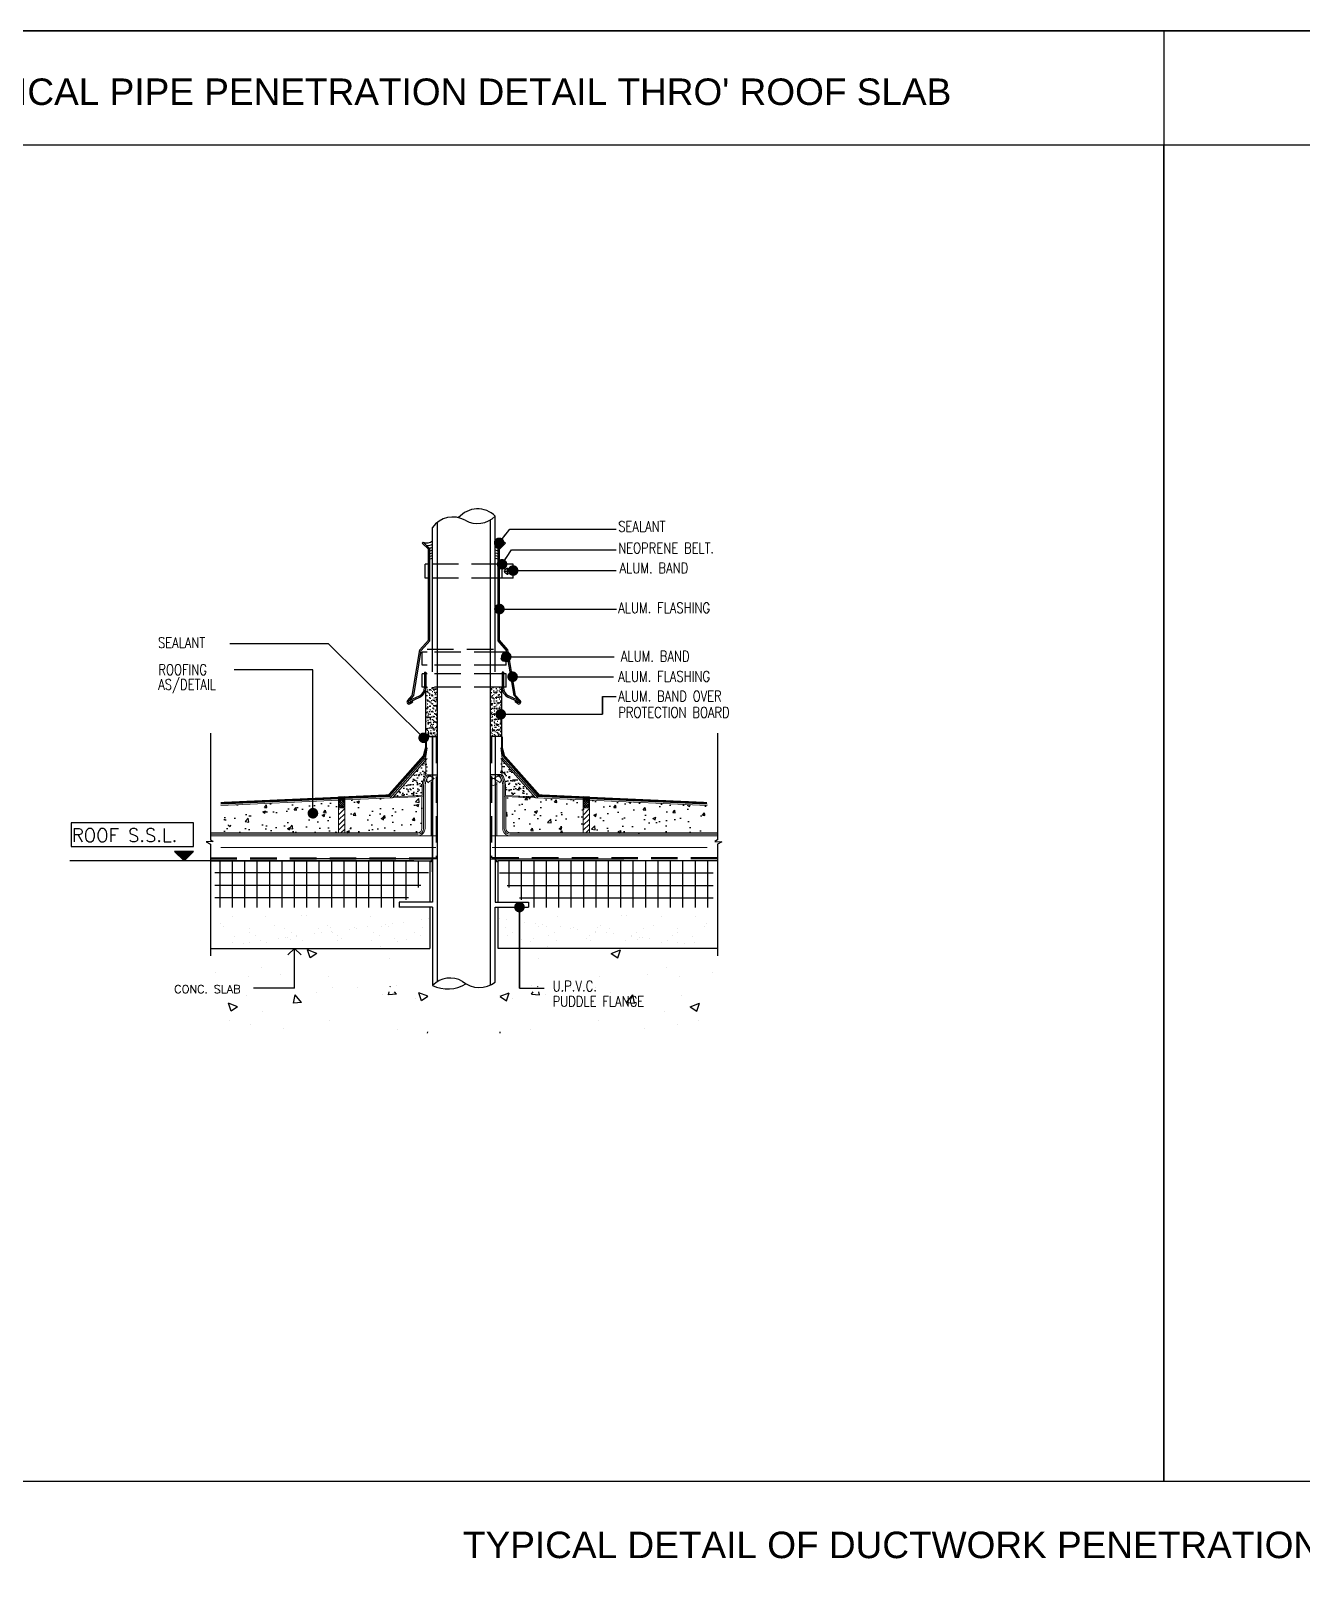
# Model space of a CAD drawing. Header units: centimetres. Extents: x -3657 to 6, y 3 to 2878.
# Drawn here: x -2394 to -1194, y 1417 to 2878 of the extents above; entities that cross this region are included whole.
import ezdxf
from ezdxf.enums import TextEntityAlignment as Align

# ---------------------------------------------------------------- set-up
doc = ezdxf.new("R2010")
doc.units = ezdxf.units.CM
doc.header["$LTSCALE"] = 100
doc.header["$MEASUREMENT"] = 0
for name, pattern in [('CENTER2', [28.575000000000003, 19.05, -3.175, 3.175, -3.175]), ('HIDDEN', [0.375, 0.25, -0.125]), ('PHANTOM', [2.5, 1.25, -0.25, 0.25, -0.25, 0.25, -0.25])]:
    doc.linetypes.add(name, pattern=pattern)
for name, color, linetype in [('1', 7, 'Continuous'), ('A-TEXT-NAME', 2, 'Continuous'), ('ARCUT', 8, 'PHANTOM'), ('CORE', 4, 'Continuous'), ('dim', 8, 'Continuous'), ('FLOOR-253', 253, 'Continuous'), ('GRID', 4, 'CENTER2'), ('HATCH', 8, 'Continuous'), ('PL-BW', 1, 'Continuous'), ('TEXT', 3, 'Continuous'), ('WALL', 2, 'Continuous')]:
    doc.layers.add(name, color=color, linetype=linetype)
doc.styles.add('ART', font='arial.ttf')
doc.styles.add('DIM', font='simplex.shx', dxfattribs={"width": 0.8})
doc.styles.add('HAND1', font='ROMANS.shx', dxfattribs={"height": 0.2})
doc.styles.add('ROMANS', font='romans')
doc.linetypes.add('BATTING', pattern='A,0.0001,-0.1,[134,ltypeshp.shx,S=0.1,R=0,X=-0.1,Y=0],-0.2,[134,ltypeshp.shx,S=0.1,R=180,X=0.1,Y=0],-0.1', length=0.4001)
doc.dimstyles.new('DIM10', dxfattribs={"dimtxt": 0.1, "dimasz": 0.075, "dimexe": 0.05, "dimexo": 0.05, "dimgap": 0.035, "dimtad": 1, "dimdec": 1, "dimlfac": 200, "dimdsep": 46, "dimtxsty": 'DIM', "dimblk": 'ARCHTICK', "dimcen": 0.09, "dimdle": 0.05, "dimclrd": 11, "dimclre": 11, "dimclrt": 4, "dimadec": 0, "dimazin": 0, "dimtfac": 100, "dimtdec": 1, "dimtix": 1, "dimtmove": 2, "dimatfit": 3, "dimldrblk": 'DOT', "dimfxl": 1, "dimtolj": 1, "dimtzin": 0, "dimarcsym": 0})
pattern_1 = [(37.50000000000001, (-1812.066581164763, 2718.852376993412), (-0.2083735257281661, 6.373672943542697), [0, -5.027954829074323, 0, -5.623370532517335, 0, -5.375280656082746]), (7.499999999999999, (-1812.066581164763, 2718.852376993412), (5.854182455022443, 9.335278248042744), [0, -2.712449315684832, 0, -4.531775076205146, 0, -1.736629135042118]), (327.5, (-1816.135255138286, 2718.852376993412), (10.30116092908943, 0.01871938523629656), [0, -1.653932509563922, 0, -5.95415703443012, 0, -7.773482794950434]), (317.5, (-1816.135255138286, 2718.852376993412), (9.943861038334251, 2.903232299389271), [0, -0.826966254781961, 0, -3.903280722570856, 0, -4.46561777582259])]
pattern_2 = [(49.99999999999999, (-1812.066581164763, 2718.852376993412), (27.91293961927391, -2.442065790406059), [2.918704428642215, -32.10574871506437]), (355, (-1812.066581164763, 2718.852376993412), (-5.399655091950356, 29.27235349093416), [2.334963542913773, -25.6845989720515]), (100.4513999999999, (-1809.740502936451, 2718.648871689185), (22.51330525893046, 26.83026992925822), [2.480516997806602, -27.2856878320259]), (46.18420000000002, (-1812.066581164763, 2726.635588803126), (41.53281566736573, -6.441347735287993), [4.378056642963308, -48.15862307259637]), (96.63559999999993, (-1808.605513544753, 2726.098807653435), (36.37338903962287, 37.90882858422193), [3.720775613458088, -40.92852521014098]), (351.1842, (-1812.066581164763, 2726.635588803126), (36.37335944726487, 37.90885699391338), [3.50244531437066, -38.52689845807726]), (21, (-1808.174975259906, 2724.689785850698), (23.22927008674565, -15.6683405231992), [2.918704428642215, -32.10574871506437]), (326.0000000000001, (-1808.174975259906, 2724.689785850698), (9.46887382448095, 28.21998197211136), [2.334963542913772, -25.6845989720515]), (71.4514, (-1806.239203583267, 2723.384089570425), (32.69815342781597, 12.55161585492682), [2.480516997806617, -27.28568783202609]), (37.50000000000001, (-1812.066581164763, 2718.852376993412), (0.4732136475496649, 12.95491687260298), [0, -25.37327049966299, 0, -26.07375956253712, 0, -25.7818891196729]), (7.499999999999999, (-1812.066581164763, 2718.852376993412), (10.23762965297678, 15.3489494690587), [0, -14.86593455655102, 0, -24.78952961393455, 0, -9.826304909762126]), (327.5, (-1820.744862332591, 2718.852376993412), (20.77426544753316, -0.877746720247886), [0, -9.729014762140718, 0, -30.35452605787904, 0, -40.27812111526258]), (317.5, (-1824.636468237448, 2718.852376993412), (22.69530740243349, 3.895691403499816), [0, -12.64771919078293, 0, -20.15851858715557, 0, -28.60330340069371])]
pattern_3 = [(44.99999999999999, (-1812.066581164763, 2718.852376993412), (-2.407808309400804, 2.407808309400805), [])]
pattern_4 = [(44.99999999999999, (-26055.0738959812, 11236.87759279242), (-1.11791100079323, 1.117911000793231), []), (135, (-26055.0738959812, 11236.87759279242), (-1.117911000793231, -1.11791100079323), [])]
pattern_5 = [(217.5, (4159.094801539675, -1062.478018324271), (0.1259867162192168, -3.853647538026317), [0, -3.04, 0, -3.4, 0, -3.25]), (187.5, (4159.094801539675, -1062.478018324271), (-3.539553410535453, -5.644292130459481), [0, -1.64, 0, -2.74, 0, -1.05]), (147.5, (4161.554801539674, -1062.478018324271), (-6.22828372350299, -0.01131810707393065), [0, -1, 0, -3.6, 0, -4.7]), (137.5, (4161.554801539674, -1062.478018324271), (-6.012253209144587, -1.755351129868499), [0, -0.5, 0, -2.36, 0, -2.7])]

# ---------------------------------------------------------------- blocks, each defined once
blk = doc.blocks.new('*X11')
at = {"color": 0}
for p, q in [((-30.6762060232527, 181.9180513519138), (-30.6762060232527, 181.9180513519138)), ((-30.58404635615143, 181.8336025759619), (-30.58404635615143, 181.8336025759619)), ((-30.2586904346521, 182.1983585750154), (-30.2586904346521, 182.1983585750154)), ((-28.97964562798932, 182.192224037625), (-28.97964562798932, 182.192224037625)), ((-28.64598942514732, 181.8738421359357), (-28.64598942514732, 181.8738421359357)), ((-27.62919902070036, 182.2408780288454), (-27.62919902070036, 182.2408780288454)), ((-27.4605515931252, 182.2381589472986), (-27.4605515931252, 182.2381589472986)), ((-26.64526392051432, 181.8566565282623), (-26.64526392051432, 181.8566565282623)), ((-25.13963630278329, 181.8145678316613), (-25.13963630278329, 181.8145678316613)), ((-25.05004095112692, 182.2110455347775), (-25.05004095112692, 182.2110455347775)), ((-24.61504732240895, 181.8124473122843), (-24.61504732240895, 181.8124473122843)), ((-24.46049657274222, 181.903978273332), (-24.46049657274222, 181.903978273332)), ((-24.33551163881154, 181.8054728378034), (-24.33551163881154, 181.8054728378034)), ((-24.2002422966316, 181.9382413987898), (-24.2002422966316, 181.9382413987898)), ((-23.79374990346834, 181.9917571376), (-23.79374990346834, 181.9917571376)), ((-23.11461017342727, 182.0811675792708), (-23.11461017342727, 182.0811675792708)), ((-23.05646683214876, 181.7993383004131), (-23.05646683214876, 181.7993383004131)), ((-22.85435589731665, 182.1154307047285), (-22.85435589731665, 182.1154307047285)), ((-30.22719375559729, 181.2349466905088), (-30.22719375559729, 181.2349466905088)), ((-30.14905272743346, 181.4350043534686), (-30.14905272743346, 181.4350043534686)), ((-29.5837878938914, 181.2294841750349), (-29.5837878938914, 181.2294841750349)), ((-29.58370850604652, 181.6011728539541), (-29.58370850604652, 181.6011728539541)), ((-29.58259416661066, 181.7295653515784), (-29.58259416661066, 181.7295653515784)), ((-29.3728606445933, 181.4668479518674), (-29.3728606445933, 181.4668479518674)), ((-29.17729550072813, 181.2829999138451), (-29.17729550072813, 181.2829999138451)), ((-28.94814894893454, 181.2288121531184), (-28.94814894893454, 181.2288121531184)), ((-28.49815577068707, 181.3724103555158), (-28.49815577068707, 181.3724103555158)), ((-28.27379860968699, 181.7462593677759), (-28.27379860968699, 181.7462593677759)), ((-28.23790149457645, 181.4066734809736), (-28.23790149457645, 181.4066734809736)), ((-28.14832722280048, 181.4178187457952), (-28.14832722280048, 181.4178187457952)), ((-28.05616755569921, 181.3333699698432), (-28.05616755569921, 181.3333699698432)), ((-28.02663757517077, 181.6040023807225), (-28.02663757517077, 181.6040023807225)), ((-27.83140910141318, 181.4601892197839), (-27.83140910141318, 181.4601892197839)), ((-27.81578971371754, 181.4696774786358), (-27.81578971371754, 181.4696774786358)), ((-27.59770234164553, 181.2774661443389), (-27.59770234164553, 181.2774661443389)), ((-27.15226937137212, 181.5495996614546), (-27.15226937137212, 181.5495996614546)), ((-26.99475380302419, 181.7401248303855), (-26.99475380302419, 181.7401248303855)), ((-26.8920150952615, 181.5838627869123), (-26.8920150952615, 181.5838627869123)), ((-26.55310425341305, 181.7722077523104), (-26.55310425341305, 181.7722077523104)), ((-26.48552270209823, 181.6373785257226), (-26.48552270209823, 181.6373785257226)), ((-26.46956664429506, 181.6068319074911), (-26.46956664429506, 181.6068319074911)), ((-26.28890678472185, 181.2941601605363), (-26.28890678472185, 181.2941601605363)), ((-26.25871878284184, 181.4725070054043), (-26.25871878284184, 181.4725070054043)), ((-26.11811062469508, 181.3736095298171), (-26.11811062469508, 181.3736095298171)), ((-25.80638297205717, 181.7267889673933), (-25.80638297205717, 181.7267889673933)), ((-25.64430719573522, 181.7887788216059), (-25.64430719573522, 181.7887788216059)), ((-25.54612869594655, 181.7610520928511), (-25.54612869594655, 181.7610520928511)), ((-25.0098619780591, 181.288025623146), (-25.0098619780591, 181.288025623146)), ((-24.91249571341924, 181.6096614342595), (-24.91249571341924, 181.6096614342595)), ((-24.70164785196602, 181.4753365321728), (-24.70164785196602, 181.4753365321728)), ((-24.11738512006211, 181.3564239221437), (-24.11738512006211, 181.3564239221437)), ((-24.02522545296085, 181.2719751461917), (-24.02522545296085, 181.2719751461917)), ((-23.65941537077009, 181.3366796143664), (-23.65941537077009, 181.3366796143664)), ((-23.35542478254351, 181.612490961028), (-23.35542478254351, 181.612490961028)), ((-23.1445769210903, 181.4781660589413), (-23.1445769210903, 181.4781660589413)), ((-29.84404217000202, 181.1952210495771), (-29.84404217000202, 181.1952210495771))]:
    blk.add_line(p, q, dxfattribs=at)
blk = doc.blocks.new('*X12')
at = {"color": 0}
for p, q in [((-18.36089199040461, 181.0694973333904), (-18.36089199040461, 181.0694973333904)), ((-15.94532744392475, 180.8034921185212), (-15.59523478398831, 180.9378800996007)), ((-15.94532742006069, 180.8034920612905), (-15.69661614829418, 180.6357341902492)), ((-15.69647511573344, 180.6357465928886), (-15.59509349475068, 180.9378923564826)), ((-18.68302340650406, 180.6090908109418), (-18.68302340650406, 180.6090908109418)), ((-13.85549903056843, 180.2706301810251), (-13.85549903056843, 180.2706301810251)), ((-12.12142983394693, 180.0920483586954), (-12.12142983394693, 180.0920483586954)), ((-18.94821530645968, 179.5984842271784), (-18.94821530645968, 179.5984842271784)), ((-18.72946272125597, 179.5399930873847), (-18.71407112624079, 179.5583360760398)), ((-18.7105447106025, 179.5399930873847), (-18.71393093895864, 179.5583504278897)), ((-17.48494773418761, 179.5112567235664), (-17.48494773418761, 179.5112567235664)), ((-16.53088085490695, 179.5115331187967), (-16.53088085490695, 179.5115331187967)), ((-16.3810316433314, 179.9505371916132), (-16.3810316433314, 179.9505371916132)), ((-14.56901688747568, 180.0117816352279), (-14.56901688747568, 180.0117816352279)), ((-13.37312897143137, 179.9272590410176), (-13.37312897143137, 179.9272590410176)), ((-20.13619367788659, 179.194769295659), (-19.7963467032257, 179.3252243266469)), ((-20.13619367788659, 179.1839255016101), (-19.89772806910021, 179.0230784175097)), ((-19.8975882586409, 179.0230941093389), (-19.79620663765813, 179.3252398729329)), ((-19.67623967761537, 179.0974387739786), (-19.67623967761537, 179.0974387739786)), ((-18.95511647987326, 179.2710694098701), (-18.88385705339261, 179.3559930873846)), ((-18.9551164145989, 179.2710693924365), (-18.65625800517138, 179.2449226696122)), ((-18.65611812970486, 179.2449370034531), (-18.67660373656216, 179.3559930873847)), ((-18.42454054013093, 179.2622280916564), (-18.42454054013093, 179.2622280916564)), ((-15.95711443245631, 179.3326966054541), (-15.95711443245631, 179.3326966054541)), ((-15.36881556686948, 178.9573087349571), (-15.12777021323703, 179.2445754011268)), ((-15.36881550146862, 178.9573087185449), (-15.06995709204109, 178.9311619957206)), ((-15.06981749013508, 178.9311735123434), (-15.12763029938887, 179.2445869367801)), ((-13.28800225159427, 179.2199222467823), (-13.28800225159427, 179.2199222467823)), ((-12.96079218333242, 178.7903976651945), (-12.61069952339596, 178.924785646274)), ((-12.71194145961113, 178.6226498090242), (-12.61055983862837, 178.9247955726183)), ((-13.91629830715489, 178.6061609118686), (-13.91629830715489, 178.6061609118686)), ((-12.96079215886254, 178.7903976087958), (-12.71208088709603, 178.6226397377545)), ((-20.13092463953169, 177.7982482355774), (-20.13619367788658, 177.8435407062465)), ((-19.00901458304612, 177.9340149580218), (-19.00901458304612, 177.9340149580218)), ((-16.44183091991786, 178.2860679224567), (-16.44183091991786, 178.2860679224567)), ((-14.68847665864209, 177.9552004816058), (-14.68847665864209, 177.9552004816058)), ((-13.43677752115766, 178.1199897992836), (-13.43677752115766, 178.1199897992836)), ((-12.65946858513746, 178.2620029975034), (-12.65946858513746, 178.2620029975034))]:
    blk.add_line(p, q, dxfattribs=at)
blk = doc.blocks.new('*X5')
at = {"color": 0}
for p, q in [((311.8812739948287, 1631.25), (623.8812739948287, 1631.25)), ((326.25, 1609.976531434236), (326.25, 1648.031548940422)), ((344.375, 1591.851531434236), (344.375, 1648.031548940422)), ((362.5, 1581.031548940423), (362.5, 1648.031548940422)), ((380.625, 1581.031548940423), (380.625, 1648.031548940422)), ((398.75, 1581.031548940423), (398.75, 1648.031548940422)), ((416.875, 1581.031548940423), (416.875, 1648.031548940422)), ((435, 1581.031548940423), (435, 1648.031548940422)), ((453.125, 1581.031548940423), (453.125, 1648.031548940422)), ((471.25, 1581.031548940423), (471.25, 1648.031548940422)), ((489.3749999999998, 1581.031548940423), (489.3749999999998, 1648.031548940422)), ((507.5, 1581.031548940423), (507.5, 1648.031548940422)), ((525.625, 1581.031548940423), (525.625, 1648.031548940422)), ((543.75, 1581.031548940423), (543.75, 1648.031548940422)), ((561.875, 1581.031548940423), (561.875, 1648.031548940422)), ((580, 1581.031548940422), (580, 1648.031548940422)), ((598.125, 1581.031548940422), (598.125, 1648.031548940422)), ((616.25, 1581.031548940422), (616.25, 1648.031548940422)), ((323.1015314342359, 1613.125), (623.8812739948287, 1613.125)), ((341.2265314342361, 1595), (623.8812739948287, 1595))]:
    blk.add_line(p, q, dxfattribs=at)
blk = doc.blocks.new('_ARCHTICK')
at = {"color": 0, "linetype": 'ByBlock', "const_width": 0.15}
blk.add_lwpolyline([(-0.5, -0.5), (0.5, 0.5)], dxfattribs=at)
blk = doc.blocks.new('_DOT')
at = {"color": 0, "linetype": 'ByBlock'}
blk.add_line((-0.5, 0), (-1, 0), dxfattribs=at)
at = {"color": 0, "linetype": 'ByBlock', "const_width": 0.5}
blk.add_lwpolyline([(-0.25, 0, 1), (0.25, 0, 1)], format="xyb", close=True, dxfattribs=at)

msp = doc.modelspace()

# ---------------------------------------------------------------- hatches: boundary and pattern name
at = {"layer": '1'}
h = msp.add_hatch(dxfattribs=at)
h.set_pattern_fill('AR-SAND', color=50, scale=3.307865019127844, style=0)
h.set_pattern_definition(pattern_1)
edge = h.paths.add_edge_path()
edge.add_line((-2019.687060093158, 2191.642065219613), (-2019.687060093162, 2178.909528824966))
edge.add_arc((-2002.225161260616, 2164.933706915007), 22.36607942615549, 501.3275837110176, 543.4131517729788)
edge.add_line((-2024.551567474235, 2163.602130975943), (-2024.551567474253, 2155.932752416121))
edge.add_line((-2024.551567474256, 2155.932752416119), (-2052.556457663099, 2154.669720860672))
edge.add_line((-2052.556457663097, 2154.669720860672), (-2019.687060093158, 2191.642065219613))
h = msp.add_hatch(dxfattribs=at)
h.set_pattern_fill('AR-SAND', color=50, scale=3.307865019127844, style=0)
h.set_pattern_definition(pattern_1)
edge = h.paths.add_edge_path()
edge.add_line((-1950.229030568873, 2191.642065219613), (-1950.229030568869, 2178.909528824966))
edge.add_arc((-1967.690929401415, 2164.933706915007), 22.36607942615549, -3.413151772978779, 38.67241628898239, ccw=False)
edge.add_line((-1945.364523187796, 2163.602130975943), (-1945.364523187778, 2155.932752416121))
edge.add_line((-1945.364523187774, 2155.932752416119), (-1917.359632998932, 2154.669720860672))
edge.add_line((-1917.359632998934, 2154.669720860672), (-1950.229030568873, 2191.642065219613))
h = msp.add_hatch(dxfattribs=at)
h.set_pattern_fill('AR-CONC', color=1, scale=3.891605904856287, style=0)
h.set_pattern_definition(pattern_2)
edge = h.paths.add_edge_path()
edge.add_line((-2097.519178190283, 2121.708967520615), (-2097.519178190283, 2152.641884491327))
edge.add_line((-2097.519178190283, 2152.641884491327), (-2024.551567474256, 2155.932752416119))
edge.add_line((-2024.551567474256, 2155.932752416119), (-2024.551567474346, 2125.353116848717))
edge.add_arc((-2032.840465711219, 2126.848273155666), 8.422667413797756, 322.39780328871257, 349.77490614577266, ccw=False)
edge.add_line((-2026.167470585116, 2121.708967520615), (-2097.519178190283, 2121.708967520615))
h.paths.add_polyline_path([(-2214.429982509962, 2121.708967520613), (-2214.429982509962, 2128.982195015225), (-2137.776608592598, 2130.002467212485), (-2211.564122288724, 2132.121494084394), (-2214.429982509962, 2129.321886958028), (-2214.483761613965, 2147.290779999983), (-2103.356587047569, 2152.378615057343), (-2103.356587047569, 2121.708967520615)])
at = {"layer": '1', "lineweight": 9}
h = msp.add_hatch(dxfattribs=at)
h.set_pattern_fill('ANSI37', color=1, scale=12.64771919078293, style=0)
h.set_pattern_definition(pattern_4)
edge = h.paths.add_edge_path()
edge.add_ellipse((-2100.479019104441, 2149.181500969591), major_axis=(0, -3.881876890094146), ratio=0.7518796992481204, start_angle=-87.76494452598303, end_angle=-7.030469038164313, ccw=False)
edge.add_line((-2103.395503106616, 2149.030110937232), (-2103.395503106616, 2149.332891001962))
edge.add_ellipse((-2100.479019104441, 2149.181500969591), major_axis=(0, -3.881876890094146), ratio=0.7518796992481204, start_angle=7.030469038164313, end_angle=267.7649445259423, ccw=False)
edge.add_line((-2100.121778008453, 2145.328811123783), (-2100.836260200431, 2145.328811123783))
at = {"layer": '1'}
h = msp.add_hatch(color=0, dxfattribs=at)
edge = h.paths.add_edge_path()
edge.add_arc((-2101.099808807936, 2168.641281958909), 13.15726432374893, 260.1235975167826, 285.7917065824415)
edge.add_line((-2097.519178190283, 2155.980607061223), (-2097.519178190283, 2149.166127474016))
edge.add_line((-2097.519178190283, 2149.166127474016), (-2097.560314675799, 2149.181500969594))
edge.add_ellipse((-2100.479019104441, 2149.181500969591), major_axis=(0, -3.881876890094146), ratio=0.7518796992481204, start_angle=90, end_angle=260.3690845628988)
edge.add_line((-2103.356587047569, 2149.830941855087), (-2103.35658704756, 2155.679007603605))
h = msp.add_hatch(dxfattribs=at)
h.set_pattern_fill('AR-CONC', color=1, scale=3.891605904856287, style=0)
h.set_pattern_definition(pattern_2)
edge = h.paths.add_edge_path()
edge.add_line((-1872.396912471748, 2121.708967520615), (-1872.396912471748, 2152.641884491327))
edge.add_line((-1872.396912471748, 2152.641884491327), (-1945.364523187774, 2155.932752416119))
edge.add_line((-1945.364523187774, 2155.932752416119), (-1945.364523187685, 2125.353116848717))
edge.add_arc((-1937.075624950812, 2126.848273155666), 8.422667413797756, 190.2250938542273, 217.6021967112874)
edge.add_line((-1943.748620076914, 2121.708967520615), (-1872.396912471748, 2121.708967520615))
h.paths.add_polyline_path([(-1755.486108152068, 2121.708967520613), (-1755.486108152068, 2128.982195015225), (-1832.139482069433, 2130.002467212485), (-1758.351968373307, 2132.121494084394), (-1755.486108152068, 2129.321886958028), (-1755.432329048066, 2147.290779999983), (-1866.559503614462, 2152.378615057343), (-1866.559503614462, 2121.708967520615)])
h = msp.add_hatch(color=0, dxfattribs=at)
edge = h.paths.add_edge_path()
edge.add_arc((-1868.816281854095, 2168.641281958909), 13.15726432374893, 254.20829341755848, 279.8764024832174, ccw=False)
edge.add_line((-1872.396912471748, 2155.980607061223), (-1872.396912471748, 2149.166127474016))
edge.add_line((-1872.396912471748, 2149.166127474016), (-1872.355775986232, 2149.181500969594))
edge.add_ellipse((-1869.43707155759, 2149.181500969591), major_axis=(0, -3.881876890094146), ratio=0.7518796992481204, start_angle=99.63091543710118, end_angle=270, ccw=False)
edge.add_line((-1866.559503614462, 2149.830941855087), (-1866.559503614471, 2155.679007603605))
at = {"layer": '1', "lineweight": 9}
h = msp.add_hatch(dxfattribs=at)
h.set_pattern_fill('ANSI37', color=1, scale=12.64771919078293, style=0)
h.set_pattern_definition(pattern_4)
edge = h.paths.add_edge_path()
edge.add_ellipse((-1869.43707155759, 2149.181500969591), major_axis=(0, -3.881876890094146), ratio=0.7518796992481204, start_angle=367.0304690381643, end_angle=447.764944525983)
edge.add_line((-1866.520587555415, 2149.030110937232), (-1866.520587555415, 2149.332891001962))
edge.add_ellipse((-1869.43707155759, 2149.181500969591), major_axis=(0, -3.881876890094146), ratio=0.7518796992481204, start_angle=92.23505547405769, end_angle=352.9695309618357)
edge.add_line((-1869.794312653577, 2145.328811123783), (-1869.0798304616, 2145.328811123783))
at = {"layer": '1', "lineweight": 13}
h = msp.add_hatch(dxfattribs=at)
h.set_pattern_fill('ANSI31', color=161, scale=27.24124133399401, style=0)
h.set_pattern_definition(pattern_3)
h.paths.add_polyline_path([(-2103.356587047569, 2144.2197034409), (-2097.519178190283, 2144.2197034409), (-2097.519178190283, 2121.708967520615), (-2103.356587047569, 2121.708967520615)])
h = msp.add_hatch(dxfattribs=at)
h.set_pattern_fill('ANSI31', color=161, scale=27.24124133399401, style=0)
h.set_pattern_definition(pattern_3)
h.paths.add_polyline_path([(-1866.559503614462, 2144.2197034409), (-1872.396912471748, 2144.2197034409), (-1872.396912471748, 2121.708967520615), (-1866.559503614462, 2121.708967520615)])
at = {"layer": 'dim'}
msp.add_hatch(color=256, dxfattribs=at).paths.add_polyline_path([(-2257.979486959241, 2103.984773274169), (-2249.140652182698, 2095.145938509267), (-2240.301817429438, 2103.984773274169)])
at = {"layer": 'HATCH'}
h = msp.add_hatch(dxfattribs=at)
h.set_pattern_fill('AR-SAND', color=256, scale=2, angle=-180, style=0)
h.set_pattern_definition(pattern_5)
h.paths.add_polyline_path([(-2020.854541864615, 2259.037914585676), (-2009.957798974991, 2259.037914585678), (-2009.957798974991, 2212.372831132741), (-2020.854541864614, 2212.372831132743)])
h = msp.add_hatch(dxfattribs=at)
h.set_pattern_fill('AR-SAND', color=256, scale=2, angle=-180, style=0)
h.set_pattern_definition(pattern_5)
h.paths.add_polyline_path([(-1949.061548797416, 2259.037914585676), (-1959.95829168704, 2259.037914585678), (-1959.95829168704, 2212.372831132741), (-1949.061548797417, 2212.372831132743)])

# ---------------------------------------------------------------- linework, layer by layer
for p, q in [((-3656.838569975618, 2878.102930660385), (5.842698849441149, 2878.102930660385)), ((-1324.357942471712, 2878.102930660385), (-1324.35794247171, 1510.11966908645)), ((-3656.838569975618, 2770.654679166451), (5.842698849441149, 2770.654679166451)), ((-2014.558436169475, 2084.926175039618), (-2014.558436169475, 2212.385496645521)), ((-3656.838569975618, 1510.11966908645), (5.842698849441149, 1510.11966908645))]:
    msp.add_line(p, q)
at = {"ltscale": 0.75}
msp.add_line((-1324.35794247171, 1510.11966908645), (-1324.35794247171, 2770.654679166451), dxfattribs=at)
at = {"color": 7}
for p, q in [((-2009.958045331015, 1981.280272347976), (-2009.958045331015, 2414.466515669122)), ((-1959.958045331015, 1977.702431673424), (-1959.958045331015, 2416.749950118719)), ((-2014.558436169475, 2212.385496645521), (-2014.558436169475, 2056.202317214229)), ((-1955.357654492556, 2212.385496645521), (-1955.357654492556, 2056.202317214229)), ((-2014.558436169475, 2056.202317214229), (-2046.047786769643, 2056.202317214229)), ((-2046.047786769643, 2056.202317214229), (-2046.047786769643, 2051.602317214019)), ((-2014.558436169475, 2051.602317214019), (-2046.047786769643, 2051.602317214019)), ((-2014.558436169475, 2051.602317214019), (-2014.558436169475, 1977.702431673424)), ((-1955.357654469275, 2056.202317214229), (-1923.868303892388, 2056.202317214229)), ((-1955.357654469275, 1980.740159152082), (-1955.357654469275, 2051.602317214019)), ((-1955.357654469275, 2051.602317214019), (-1923.868303892388, 2051.602317214019)), ((-1923.868303892388, 2056.202317214229), (-1923.868303892388, 2051.602317214019)), ((-2144.844114461168, 2012.65869591898), (-2151.008619887009, 2006.494190475677)), ((-2144.844114461168, 2012.65869591898), (-2138.679609012044, 2006.494190475677))]:
    msp.add_line(p, q, dxfattribs=at)
at = {"color": 1}
for p, q in [((-1955.357654469275, 2273.517592177267), (-1955.357654469275, 2420.327790793271)), ((-2014.558436169475, 2273.517592177267), (-2014.558436169475, 2409.602002124032)), ((-2023.399245675839, 2395.862905412104), (-2024.283129169791, 2394.979021935614)), ((-2018.462061353213, 2389.157954124857), (-2024.283129169791, 2394.979021935614)), ((-2017.21206135787, 2389.675721076673), (-2023.399245675839, 2395.862905412104)), ((-2018.462061353213, 2303.268919744186), (-2018.462061353213, 2389.157954124857)), ((-2017.21206135787, 2302.639445911518), (-2017.21206135787, 2389.675721076673)), ((-1952.704029304161, 2389.675721076673), (-1946.516844962909, 2395.862905412104)), ((-1952.704029304161, 2302.639445911518), (-1952.704029304161, 2389.675721076673)), ((-1951.454029308818, 2389.157954124857), (-1945.63296149224, 2394.979021935614)), ((-1951.454029308818, 2303.268919744186), (-1951.454029308818, 2389.157954124857)), ((-1946.516844962909, 2395.862905412104), (-1945.63296149224, 2394.979021935614)), ((-2021.458201233483, 2361.893243207487), (-2021.458201233483, 2374.997719189741)), ((-2018.462061353213, 2374.997719189741), (-2021.458201233483, 2374.997719189741)), ((-1938.561647205799, 2374.997719189741), (-1951.454029308818, 2374.997719189741)), ((-1948.960143404267, 2361.893243207487), (-1948.960143404267, 2374.997719189741)), ((-1947.076012596675, 2368.445481198614), (-1940.445778013393, 2368.445481198614)), ((-1943.760895293392, 2365.130363909884), (-1943.760895293392, 2371.760598484434)), ((-1938.561647205799, 2361.893243207487), (-1938.561647205799, 2374.997719189741)), ((-2018.462061353213, 2361.893243207487), (-2021.458201233483, 2361.893243207487)), ((-1938.561647205799, 2361.893243207487), (-1951.454029308818, 2361.893243207487)), ((-2026.492646715789, 2294.284839973443), (-2018.462061353213, 2303.268919744186)), ((-2025.188982819393, 2293.695136626956), (-2017.21206135787, 2302.639445911518)), ((-1944.727107819355, 2293.695136626956), (-1952.704029304161, 2302.639445911518)), ((-1943.423443922959, 2294.284839973443), (-1951.454029308818, 2303.268919744186)), ((-2033.741973393782, 2251.302253444919), (-2026.492646715789, 2294.284839973443)), ((-2032.282690617441, 2251.059149818502), (-2025.188982819393, 2293.695136626956)), ((-2019.686080824769, 2292.174198634347), (-2024.236668629757, 2292.174198634347)), ((-2024.236668629757, 2279.674198634347), (-2024.236668629757, 2292.174198634347)), ((-1944.98660935294, 2292.174198634347), (-1950.230009837262, 2292.174198634347)), ((-1945.043192298337, 2285.924198634347), (-1950.17342686858, 2285.924198634347)), ((-1947.6083095951, 2283.359081346316), (-1947.6083095951, 2288.489315919468)), ((-1944.98660935294, 2279.674198634347), (-1944.98660935294, 2292.174198634347)), ((-1937.633400021306, 2251.059149818502), (-1944.727107819355, 2293.695136626956)), ((-1936.174117244966, 2251.302253444919), (-1943.423443922959, 2294.284839973443)), ((-2019.686080824769, 2279.674198634347), (-2024.236668629757, 2279.674198634347)), ((-2024.236668629757, 2259.037914585678), (-2024.236668629757, 2271.537914585678)), ((-2022.186080815456, 2271.537914585678), (-2024.236668629757, 2271.537914585678)), ((-2022.186080815456, 2273.135882780661), (-2022.186080815456, 2258.721728810815)), ((-2022.186080815456, 2273.135882780661), (-2020.936080820113, 2273.135882780661)), ((-2020.936080820113, 2273.135882780661), (-2020.936080820113, 2258.721728810815)), ((-2019.686080824769, 2271.537914585678), (-2020.936080820113, 2271.537914585678)), ((-1944.98660935294, 2279.674198634347), (-1950.230009837262, 2279.674198634347)), ((-1948.980009841918, 2271.537914585678), (-1950.230009837262, 2271.537914585678)), ((-1948.980009841918, 2273.135882780661), (-1948.980009841918, 2258.721728810815)), ((-1947.730009823294, 2273.135882780661), (-1948.980009841918, 2273.135882780661)), ((-1947.730009823294, 2273.135882780661), (-1947.730009823294, 2258.721728810815)), ((-1944.98660935294, 2271.537914585678), (-1947.730009823294, 2271.537914585678)), ((-1944.98660935294, 2259.037914585678), (-1944.98660935294, 2271.537914585678)), ((-2038.288370503298, 2246.216049602844), (-2033.741973393782, 2251.302253444919)), ((-2037.324876251818, 2245.418291045825), (-2032.282690617441, 2251.059149818502)), ((-2035.927339836209, 2246.737987296546), (-2027.011098602972, 2250.900942912448)), ((-2022.186080815456, 2259.037914585678), (-2024.236668629757, 2259.037914585678)), ((-2019.686080824769, 2259.037914585678), (-2020.936080820113, 2259.037914585678)), ((-1948.980009841918, 2259.037914585678), (-1950.230009837262, 2259.037914585678)), ((-1944.98660935294, 2259.037914585678), (-1947.730009823294, 2259.037914585678)), ((-1933.988750825822, 2246.737987296546), (-1942.904992035776, 2250.900942912448)), ((-1932.591214386932, 2245.418291045825), (-1937.633400021306, 2251.059149818502)), ((-1931.627720158733, 2246.216049602844), (-1936.174117244966, 2251.302253444919)), ((-2036.428452103584, 2244.545498983825), (-2033.931476280279, 2246.247187741573)), ((-2035.927339836209, 2246.737987296546), (-2035.424431815929, 2245.593259677298)), ((-2035.554148705862, 2243.647959701957), (-2033.254368772916, 2245.219669763355)), ((-2035.424431815929, 2245.593259677298), (-2026.482278674095, 2249.768313461572)), ((-2033.254368772916, 2245.219669763355), (-2033.931476280279, 2246.247187741573)), ((-1934.491658846102, 2245.593259677298), (-1943.433811987936, 2249.768313461572)), ((-1936.661721889115, 2245.219669763355), (-1935.984614381754, 2246.247187741573)), ((-1934.361941956169, 2243.647959701957), (-1936.661721889115, 2245.219669763355)), ((-1933.487638558447, 2244.545498983825), (-1935.984614381754, 2246.247187741573)), ((-1933.988750825822, 2246.737987296546), (-1934.491658846102, 2245.593259677298))]:
    msp.add_line(p, q, dxfattribs=at)
at = {"color": 1, "linetype": 'HIDDEN'}
for p, q in [((-1952.704029304161, 2374.997719189741), (-2017.21206135787, 2374.997719189741)), ((-1952.704029304161, 2361.893243207487), (-2017.21206135787, 2361.893243207487)), ((-1950.230009837262, 2292.174198634347), (-2019.686080824769, 2292.174198634347)), ((-1950.230009837262, 2279.674198634347), (-2019.686080824769, 2279.674198634347)), ((-1950.230009837262, 2271.537914585678), (-2019.686080824769, 2271.537914585678)), ((-1950.230009837262, 2259.037914585678), (-2019.686080824769, 2259.037914585678))]:
    msp.add_line(p, q, dxfattribs=at)
at = {"color": 2}
for p, q in [((-2009.958045331015, 2096.968082980491), (-2009.958045331015, 2259.037914585676)), ((-1959.958045331015, 2096.968082980491), (-1959.958045331015, 2259.037914585676)), ((-2224.158018019236, 2095.145938509267), (-2017.158436176553, 2095.145938509267)), ((-2009.958045331015, 2096.968082980491), (-2135.867951142318, 2096.968082980491)), ((-2017.158436176553, 2095.145938509267), (-2017.158436176553, 2056.202317214229)), ((-2017.158436176553, 2095.145938509267), (-2017.158436176553, 2056.202317214229)), ((-1959.958045331015, 2096.968082980491), (-1834.048139519713, 2096.968082980491)), ((-1952.757654485478, 2056.202317214229), (-1952.757654485478, 2095.145938509267)), ((-1745.758072642795, 2095.145938509267), (-1952.757654485478, 2095.145938509267)), ((-2017.158436176553, 2051.602317214019), (-2017.158436176553, 2012.65869591898)), ((-1952.757654485478, 2012.65869591898), (-1952.757654485478, 2051.602317214019)), ((-2224.158018019236, 2012.65869591898), (-2017.158436176553, 2012.65869591898)), ((-1745.758072642795, 2012.65869591898), (-1952.757654485478, 2012.65869591898))]:
    msp.add_line(p, q, dxfattribs=at)
at = {"color": 11}
msp.add_line((-1854.113589699566, 2250.221839863115), (-1841.294464522227, 2250.221839863115), dxfattribs=at)
at = {"color": 12}
msp.add_line((-1854.113589699566, 2250.221839863115), (-1854.113589699566, 2233.498453097308), dxfattribs=at)
at = {"color": 4, "linetype": 'HIDDEN'}
for p, q in [((-2011.026725083122, 2212.38549664552), (-2011.026725083122, 2098.06375593051)), ((-1958.889365578909, 2212.38549664552), (-1958.889365578909, 2098.06375593051)), ((-2224.158018019236, 2098.063755930514), (-2011.026725083122, 2098.06375593051)), ((-2224.158018019236, 2096.968082980492), (-2014.558436169475, 2096.968082980492)), ((-2224.158018019236, 2096.968082980492), (-2014.558436192756, 2096.968082980492)), ((-1745.758072642795, 2098.063755930514), (-1958.889365578909, 2098.06375593051)), ((-1745.758072642795, 2096.968082980492), (-1955.357654469275, 2096.968082980492))]:
    msp.add_line(p, q, dxfattribs=at)
at = {"color": 3}
for q in [(-2144.844114461168, 2012.65869591898), (-2183.603000903688, 1975.155502722373)]:
    msp.add_line((-2144.844114461168, 1975.155502722373), q, dxfattribs=at)
msp.add_lwpolyline([(5.842698849441149, 3.102930653399653), (5.842698849441149, 2878.102930660385), (-3656.838569975618, 2878.102930660385), (-3656.838569975618, 3.102930653399653)], close=True)
at = {"color": 1}
for centre, radius in [((-1943.760895293392, 2368.445481198614), 2.81511728626341), ((-1947.6083095951, 2285.924198634347), 2.06511728626341)]:
    msp.add_circle(centre, radius, dxfattribs=at)
for centre, radius, start, end in [((-1972.022127390093, 2403.64710983145), 23.57858721304705, 45.02784969068932, 139.4973822398513), ((-1995.300617433342, 2395.997363485339), 23.57858721304705, 60.42013771896072, 144.7607993680793), ((-1972.022127390093, 2437.008471750778), 23.57858721304705, 240.4201377189607, 314.9721503093107), ((-2019.90286878515, 2402.964775204782), 7.91588314653594, 243.7881559072632, 312.4660361168239), ((-1950.013221876881, 2402.964775204782), 7.91588314653594, 227.5339638831761, 296.2118440927366), ((-2019.90286878515, 2402.964775204782), 10.41588314653594, 268.9878608275567, 300.8708160487488), ((-2019.90286878515, 2402.964775204782), 12.91588314653594, 279.5337731688215, 294.4429906050571), ((-2019.90286878515, 2402.964775204782), 15.41588314653594, 280.0523399664751, 290.2845979025541), ((-2019.90286878515, 2402.964775204782), 17.91588314653594, 278.6380052405901, 287.3559434589923), ((-2019.90286878515, 2402.964775204782), 20.41588314653594, 277.5736029471001, 285.1755988785088), ((-1950.013221876881, 2402.964775204782), 10.41588314653594, 239.1291839512512, 271.0121391724434), ((-1950.013221876881, 2402.964775204782), 12.91588314653594, 245.5570093949429, 260.4662268311785), ((-1950.013221876881, 2402.964775204782), 15.41588314653594, 249.7154020974458, 259.9476600335249), ((-1950.013221876881, 2402.964775204782), 17.91588314653594, 252.6440565410077, 261.3619947594098), ((-1950.013221876881, 2402.964775204782), 20.41588314653594, 254.8244011214912, 262.4263970528999), ((-2019.90286878515, 2402.964775204782), 22.91588314653594, 276.7432882439589, 283.4866962222125), ((-1950.013221876881, 2402.964775204782), 22.91588314653594, 256.5133037777875, 263.256711756041), ((-2030.936080829426, 2258.721728810815), 8.75, 296.4476674096536, 0), ((-2030.936080829426, 2258.721728810815), 10, 296.4476674096536, 0), ((-1938.980009832605, 2258.721728810815), 10, 180, 243.5523325903464), ((-1938.980009832605, 2258.721728810815), 8.75, 180, 243.5523325903464), ((-2036.812592281214, 2245.047701751354), 1.88227470201476, 141.6319555491409, 311.9572502325174), ((-2036.812592281214, 2245.047701751354), 0.63227470201476, 144.1177977343777, 307.412754473757), ((-1933.103498380817, 2245.047701751354), 1.88227470201476, 228.0427497674827, 38.36804445085906), ((-1933.103498380817, 2245.047701751354), 0.63227470201476, 232.5872455262431, 35.88220226562229)]:
    msp.add_arc(centre, radius, start, end, dxfattribs=at)
at = {"color": 12}
for centre, radius, start, end in [((-2017.004204850829, 2098.439998836147), 3.31330620267944, 267.3319706392581, 317.5753868293835), ((-2016.826674837805, 2098.251823491773), 3.31715508572397, 264.2600341485131, 313.1405500034707), ((-2016.786684591509, 2097.999105004601), 3.310464071208421, 263.5523180600968, 312.3061935327618), ((-2016.79181112647, 2098.055316247518), 3.61587028500333, 264.1805911959758, 308.1453858404508), ((-1952.911885787918, 2098.439998836147), 3.31330620267944, 222.4246131706164, 272.6680293607419), ((-1953.089415800943, 2098.251823491773), 3.31715508572397, 226.8594499964556, 275.7399658514869), ((-1953.129406070524, 2097.999105004601), 3.310464071208421, 227.6938064672382, 276.4476819399032), ((-1953.124279512278, 2098.055316247518), 3.61587028500333, 231.8546141595492, 275.8194088040242), ((-1997.893963248654, 1961.021750715917), 23.57858721304705, 60.42013771896072, 134.9721503093107), ((-2000.198831089958, 2007.210936361116), 32.81691800521779, 244.0512419042464, 301.4859604653578), ((-1970.318256232142, 2000.28597845976), 24.61419624847715, 229.6503804504037, 307.430871475303)]:
    msp.add_arc(centre, radius, start, end, dxfattribs=at)
at = {"layer": '1', "color": 7, "lineweight": 13}
for p, q in [((-2019.687060093158, 2201.745730359716), (-2021.864611258115, 2193.58555141794)), ((-2019.687060093158, 2201.745730359716), (-2021.457191077137, 2189.650976330298)), ((-1950.229030568873, 2201.745730359716), (-1948.458899584894, 2189.650976330298)), ((-1950.229030568873, 2201.745730359716), (-1948.051479403915, 2193.58555141794))]:
    msp.add_line(p, q, dxfattribs=at)
at = {"layer": 'A-TEXT-NAME'}
msp.add_line((-1932.545892481878, 1975.155557111611), (-1932.545892481878, 2051.602317214019), dxfattribs=at)
at = {"layer": 'ARCUT'}
for p, q in [((-2224.158018019236, 2215.736140117405), (-2224.158018019236, 2114.961005225086)), ((-1745.758072642795, 2215.736140117405), (-1745.758072642795, 2114.961005225086)), ((-2221.631787328235, 2113.41372132465), (-2228.397149133682, 2113.220534809988)), ((-2228.397149133682, 2113.220534809988), (-2224.158018019236, 2111.023947278044)), ((-2224.158018019236, 2114.961005225086), (-2221.631787328235, 2113.41372132465)), ((-2224.158018019236, 2111.023947278044), (-2224.158018019236, 2005.669935471269)), ((-1745.758072642795, 2114.961005225086), (-1748.284303333796, 2113.41372132465)), ((-1748.284303333796, 2113.41372132465), (-1741.518941505068, 2113.220534809988)), ((-1741.518941505068, 2113.220534809988), (-1745.758072642795, 2111.023947278044)), ((-1745.758072642795, 2111.023947278044), (-1745.758072642795, 2005.669935471269))]:
    msp.add_line(p, q, dxfattribs=at)
at = {"layer": 'CORE', "color": 15, "linetype": 'HIDDEN'}
msp.add_line((-2019.686080824769, 2294.876648839454), (-1950.230009837262, 2294.876648839454), dxfattribs=at)
at = {"layer": 'dim'}
for p, q in [((-2240.301817429438, 2103.984773274169), (-2257.979486959241, 2103.984773274169)), ((-2249.140652182698, 2095.145938509267), (-2257.979486959241, 2103.984773274169)), ((-2249.140652182698, 2095.145938509267), (-2240.301817429438, 2103.984773274169))]:
    msp.add_line(p, q, dxfattribs=at)
msp.add_lwpolyline([(-2355.59490945395, 2108.75626505167), (-2240.301817429438, 2108.75626505167), (-2240.301817429438, 2131.181032148197), (-2355.59490945395, 2131.181032148197)], close=True, dxfattribs=at)
at = {"layer": 'GRID', "ltscale": 0.5}
msp.add_line((-2032.360980736277, 2095.145938509267), (-2356.987344224191, 2095.145938509267), dxfattribs=at)
at = {"layer": 'PL-BW'}
for p, q in [((-2020.854541864615, 2212.38549664552), (-2020.854541864615, 2259.037914585676)), ((-1949.061548797416, 2212.38549664552), (-1949.061548797416, 2259.037914585676)), ((-2020.854541864615, 2212.38549664552), (-2009.958045331014, 2212.38549664552)), ((-1949.061548797416, 2212.38549664552), (-1959.958045331017, 2212.38549664552))]:
    msp.add_line(p, q, dxfattribs=at)
at = {"layer": 'PL-BW', "color": 7}
for p, q in [((-2019.687060093162, 2176.430373034889), (-2009.958045331015, 2176.430373034889)), ((-1950.229030568869, 2176.430373034889), (-1959.958045331015, 2176.430373034889))]:
    msp.add_line(p, q, dxfattribs=at)
at = {"layer": 'PL-BW', "color": 254, "lineweight": 15}
for p, q in [((-2013.170349432494, 2172.989474279475), (-2018.894146385854, 2169.169611151834)), ((-2018.160207176672, 2176.081563477911), (-2013.170349432494, 2172.989474279475)), ((-1956.937501874072, 2166.302915938695), (-1953.930379793472, 2167.743640846629)), ((-1951.755883485359, 2176.081563477911), (-1956.745741229537, 2172.989474279475)), ((-1956.745741229537, 2172.989474279475), (-1951.021944276177, 2169.169611151834))]:
    msp.add_line(p, q, dxfattribs=at)
at = {"layer": 'PL-BW', "color": 254, "linetype": 'BATTING', "lineweight": 15, "ltscale": 15}
for p, q in [((-2015.866131077528, 2118.79026309197), (-2015.992001743825, 2169.800532655297)), ((-1954.049959584503, 2118.79026309197), (-1953.924088918206, 2169.800532655297))]:
    msp.add_line(p, q, dxfattribs=at)
at = {"layer": 'PL-BW', "color": 254, "linetype": 'BATTING', "lineweight": 15, "ltscale": 30}
for p, q in [((-2214.429982509962, 2107.851499178277), (-2011.498574578342, 2107.851499178275)), ((-1755.486108152068, 2107.851499178277), (-1958.417516083689, 2107.851499178275))]:
    msp.add_line(p, q, dxfattribs=at)
at = {"layer": 'PL-BW', "color": 5, "const_width": 1.961369376047569}
for points in [[(-2020.854541864615, 2212.38549664552), (-2020.854541864615, 2201.898823590523), (-2022.921197129006, 2194.154217153798), (-2056.004193919882, 2156.941610893551), (-2097.519178190283, 2155.069268784587)], [(-1949.061548797416, 2212.38549664552), (-1949.061548797416, 2201.898823590523), (-1946.994893533025, 2194.154217153798), (-1913.911896742149, 2156.941610893551), (-1872.396912471748, 2155.069268784587)], [(-2103.356587047558, 2154.63987933867), (-2214.429982509962, 2149.757880674242)], [(-1866.559503614473, 2154.63987933867), (-1755.486108152068, 2149.757880674242)]]:
    msp.add_lwpolyline(points, dxfattribs=at)
at = {"layer": 'PL-BW', "color": 254, "lineweight": 15}
for centre, radius, start, end in [((-2016.753099463487, 2171.741801182553), 3.346676482408713, 90.34944530526096, 238.2445776062792), ((-1956.725330073725, 2169.642860040778), 3.346676482408713, 90.34944529087818, 266.3651380892633), ((-1956.401691067247, 2176.338628144449), 3.366779191661324, 178.4384940367182, 264.1347227413071), ((-1953.162991198544, 2171.741801182553), 3.346676482408713, 301.7554223937208, 89.65055469473903)]:
    msp.add_arc(centre, radius, start, end, dxfattribs=at)
at = {"layer": 'WALL', "color": 7, "lineweight": 13}
for p, q in [((-2021.864611258115, 2193.58555141794), (-2055.459173654763, 2155.797522997954)), ((-2021.072384031406, 2192.280243095865), (-2054.590702675703, 2154.577975611002)), ((-1948.843706630625, 2192.280243095865), (-1915.325387986328, 2154.577975611002)), ((-1948.051479403915, 2193.58555141794), (-1914.456917007268, 2155.797522997954)), ((-2019.687060093158, 2191.642065219613), (-2052.51466573833, 2154.716729493269)), ((-2020.854541864617, 2190.32885167515), (-2020.854541864617, 2176.775027806927)), ((-1950.229030568873, 2191.642065219613), (-1917.401424923701, 2154.716729493269)), ((-1949.061548797414, 2190.32885167515), (-1949.061548797414, 2176.775027806927)), ((-2024.259689579823, 2166.250852477194), (-2024.260610348236, 2156.919765133354)), ((-1945.656401082208, 2166.250852477194), (-1945.655480313795, 2156.919765133354)), ((-2214.429982509961, 2148.551921228176), (-2103.356587047563, 2153.561375023347)), ((-2214.429982509962, 2147.293205458712), (-2103.356587047569, 2152.302659253868)), ((-2103.356587047569, 2121.708967520615), (-2103.356587047558, 2155.679007603595)), ((-2097.519178190283, 2152.641884491327), (-2023.093219476825, 2155.998524484042)), ((-2097.519178190283, 2155.980607061223), (-2097.519178190283, 2121.708967520615)), ((-2097.519178190283, 2153.900600260802), (-2053.424928642415, 2155.889268247616)), ((-2051.654477875725, 2155.684290940111), (-2024.260610348236, 2156.919765133354)), ((-1872.396912471748, 2152.641884491327), (-1946.822871185206, 2155.998524484042)), ((-1918.261612786306, 2155.684290940111), (-1945.655480313795, 2156.919765133354)), ((-1872.396912471748, 2153.900600260802), (-1916.491162019616, 2155.889268247616)), ((-1872.396912471748, 2155.980607061223), (-1872.396912471748, 2121.708967520615)), ((-1866.559503614462, 2121.708967520615), (-1866.559503614473, 2155.679007603595)), ((-1755.48610815207, 2148.551921228176), (-1866.559503614468, 2153.561375023347)), ((-1755.486108152068, 2147.293205458712), (-1866.559503614462, 2152.302659253868)), ((-2103.356587047558, 2145.2996240795), (-2097.519178190278, 2145.2996240795)), ((-1866.559503614473, 2145.2996240795), (-1872.396912471753, 2145.2996240795)), ((-2097.519178190283, 2121.708967520615), (-2103.356587047569, 2121.708967520615)), ((-1872.396912471748, 2121.708967520615), (-1866.559503614462, 2121.708967520615))]:
    msp.add_line(p, q, dxfattribs=at)
at = {"layer": 'WALL', "color": 71, "lineweight": 13}
for p, q in [((-2023.092210734449, 2166.22114194897), (-2023.096235966072, 2125.429356195676)), ((-2021.632863045585, 2166.175280803916), (-2021.632863045797, 2125.719310337786)), ((-1948.283227616446, 2166.175280803916), (-1948.283227616233, 2125.719310337786)), ((-1946.823879927582, 2166.22114194897), (-1946.819854695959, 2125.429356195676)), ((-2024.551567474256, 2155.932752416119), (-2024.551567474346, 2125.600573426492)), ((-1945.364523187774, 2155.932752416119), (-1945.364523187685, 2125.600573426492)), ((-2028.443173379193, 2121.708967520615), (-2224.158018019234, 2121.708967520615)), ((-2028.427198413594, 2120.249615306294), (-2224.158018019236, 2120.249615306293)), ((-1941.488892248437, 2120.249615306294), (-1745.758072642795, 2120.249615306293)), ((-1941.472917282837, 2121.708967520615), (-1745.758072642797, 2121.708967520615)), ((-2028.411319236922, 2118.79026309197), (-2224.158018019234, 2118.790263091967)), ((-1941.504771425109, 2118.79026309197), (-1745.758072642797, 2118.790263091967))]:
    msp.add_line(p, q, dxfattribs=at)
at = {"layer": 'WALL', "color": 252, "lineweight": 9}
for p, q in [((-2028.411319236922, 2118.79026309197), (-2009.958045331015, 2118.79026309197)), ((-1941.504771425109, 2118.79026309197), (-1959.958045331015, 2118.79026309197))]:
    msp.add_line(p, q, dxfattribs=at)
at = {"layer": 'WALL', "color": 7, "lineweight": 13}
for centre, radius, start, end in [((-2002.225161260616, 2164.933706915007), 22.07420898329068, 147.5588945313062, 176.4694955294057), ((-1967.690929401415, 2164.933706915007), 22.07420898329068, 3.530504470594331, 32.44110546869384), ((-2101.09980880794, 2168.641281958909), 13.15726432374873, 260.1235975219541, 285.7917065801804), ((-1868.816281854091, 2168.641281958909), 13.15726432374873, 254.2082934198195, 279.8764024780458)]:
    msp.add_arc(centre, radius, start, end, dxfattribs=at)
at = {"layer": 'WALL', "color": 71, "lineweight": 13}
for centre, radius, start, end in [((-2002.225161260616, 2164.933706915007), 20.9067272118338, 146.6396607227969, 176.4694955294057), ((-2002.225161260616, 2164.933706915007), 19.44737499751268, 143.76006187261, 176.3395904565062), ((-1967.690929401415, 2164.933706915007), 19.44737499751268, 3.660409543493826, 36.23993812739002), ((-1967.690929401415, 2164.933706915007), 20.9067272118338, 3.530504470594331, 33.36033927720317), ((-2028.486126784976, 2125.643526831238), 3.934793763830451, 270.625470585765, 359.3745294190294), ((-2028.486279373214, 2125.643591013338), 5.39429925829025, 270.6275434742898, 357.7238971377722), ((-2028.486558635333, 2125.643959901372), 6.854109783354056, 270.6289637443881, 0.6298920086847921), ((-1941.429532026697, 2125.643959901372), 6.854109783354056, 179.3701079913152, 269.3710362556119), ((-1941.429811288817, 2125.643591013338), 5.39429925829025, 182.2761028622279, 269.3724565257102), ((-1941.429963877055, 2125.643526831238), 3.934793763830451, 180.6254705809705, 269.374529414235)]:
    msp.add_arc(centre, radius, start, end, dxfattribs=at)
at = {"layer": 'WALL', "color": 7, "lineweight": 13}
msp.add_ellipse((-2100.479019104441, 2149.181500969591), major_axis=(0, -3.881876890094146), ratio=0.7518796992481204, start_param=-1.570796326794897, end_param=4.71238898038469, dxfattribs=at)
at = {"layer": 'WALL', "color": 7, "lineweight": 13, "extrusion": (0, 0, -1)}
msp.add_ellipse((-1869.43707155759, 2149.181500969591), major_axis=(0, -3.881876890094146), ratio=0.7518796992481204, start_param=-1.570796326794897, end_param=4.71238898038469, dxfattribs=at)

# ---------------------------------------------------------------- block references
at = {"color": 8}
for name, p, xscale, yscale, zscale in [('*X5', (-1816.875288828462, 1029.557535308886), -0.6462741177529101, 0.64627410611138, 0.6462741075), ('*X5', (-2153.040801833569, 1029.557535308886), 0.6462741177529101, 0.6462741177529101, 0.6462741177529101), ('*X11', (-1447.352812539042, -2512.297509971068), 25, 25, 25), ('*X11', (-2522.563278122991, -2512.297509971068), -25, 25, 25), ('*X12', (-2522.563278122991, -2512.297509971068), -25, 25, 25)]:
    msp.add_blockref(name, p, dxfattribs=dict(at, xscale=xscale, yscale=yscale, zscale=zscale))
at = {"layer": 'HATCH', "color": 8, "xscale": 25, "yscale": 25, "zscale": 25}
msp.add_blockref('*X12', (-1447.352812539042, -2512.297509971068), dxfattribs=at)

# ---------------------------------------------------------------- texts
at = {"color": 3, "style": 'HAND1'}
for s, height, p in [('ROOF S.S.L.', 12.5, (-2355.076600920595, 2113.082264234435)), ('CONC. SLAB', 7.755, (-2258.367456432617, 1970.314101311851))]:
    msp.add_text(s, height=height, dxfattribs=at).set_placement(p)
at = {"layer": 'TEXT', "style": 'ART'}
for s, p in [("TYPICAL PIPE PENETRATION DETAIL THRO' ROOF SLAB ", (-1994.908010775887, 2820.785261745137)), ("TYPICAL DETAIL OF DUCTWORK PENETRATION THRO' ROOF SLAB ", (-1414.036388276287, 1449.854064904184))]:
    msp.add_text(s, height=25, dxfattribs=at).set_placement(p, align=Align.MIDDLE_CENTER)
at = {"layer": 'TEXT', "linetype": 'Continuous', "style": 'ROMANS', "width": 0.8}
for s, p in [('SEALANT', (-1839.321842353977, 2405.630561763428)), ('NEOPRENE BELT.', (-1839.321842353977, 2385.273130478344)), ('ALUM. BAND', (-1838.045798830874, 2366.506138204022)), ('ALUM. FLASHING', (-1839.321842353977, 2328.913587112219)), ('SEALANT', (-2273.774752074107, 2296.031284476521)), ('ROOFING', (-2273.382616119645, 2270.488955146174)), ('ALUM. BAND', (-1836.769755331055, 2283.227195027757)), ('AS/DETAIL', (-2273.485823238454, 2256.578955859185)), ('ALUM. FLASHING', (-1839.321842353977, 2264.186944051653)), ('ALUM. BAND OVER', (-1839.321842353977, 2245.530355531263)), ('PROTECTION BOARD', (-1839.321842353977, 2230.248585769913)), ('U.P.V.C.', (-1901.29928521986, 1972.079267575645)), ('PUDDLE FLANGE', (-1901.29928521986, 1957.669279807487))]:
    msp.add_text(s, height=10, dxfattribs=at).set_placement(p)

# ---------------------------------------------------------------- leaders
at = {"layer": 'FLOOR-253'}
for points in [[(-1951.717400068603, 2395.234511130729), (-1941.666166607478, 2408.206904116559), (-1841.294464522227, 2408.206904116559)], [(-1948.960143404267, 2374.997719189741), (-1940.012311127222, 2388.486992863363), (-1841.294464522227, 2388.486992863363)], [(-1938.502326451428, 2369.082480557153), (-1841.294464522227, 2369.082480557153)], [(-1951.454029308818, 2332.764969526215), (-1840.95305458586, 2332.764969526215)], [(-2022.976431040119, 2211.286443210507), (-2112.885790860466, 2299.784419329262), (-2206.05784436427, 2299.784419329262)], [(-1944.98660935294, 2287.701469402418), (-1843.166340897418, 2287.701469402418)], [(-2127.48886473216, 2140.104041004735), (-2127.48886473216, 2275.503753202974), (-2201.785573276877, 2275.503753202974)], [(-1939.010673069581, 2268.878462295288), (-1843.814183794862, 2268.878462295288)], [(-1950.230009837262, 2233.498453097308), (-1854.113589699566, 2233.498453097308), (-1854.113589699566, 2250.221839863113)], [(-1932.545892481878, 2051.602317214019), (-1932.545892481878, 1975.155557111611), (-1909.299136727928, 1975.155557111611)]]:
    msp.add_leader(points, dimstyle='DIM10', override={"dimasz": 10, "dimtad": 0}, dxfattribs=at)

doc.saveas('drawing.dxf')
